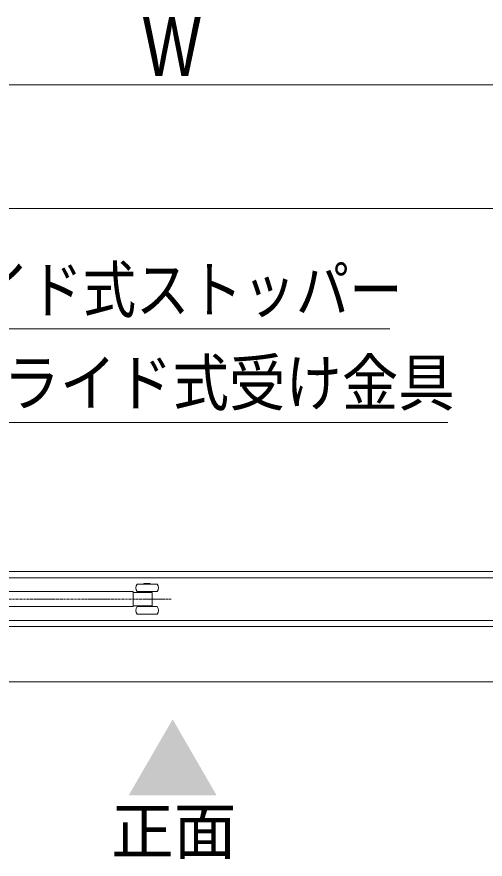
# Model space of a CAD drawing. Units: millimetres, scale not verified. Extents: x -6062 to 6062, y -3045 to 3045.
# Drawn here: x -2785 to -2411, y 1104 to 1777 of the extents above; entities that cross this region are included whole.
import ezdxf
from ezdxf.enums import TextEntityAlignment as Align

# ---------------------------------------------------------------- set-up
doc = ezdxf.new("R2010")
doc.units = ezdxf.units.MM
doc.header["$LTSCALE"] = 20
doc.linetypes.add('USER3', pattern=[2.91, 1.76, -0.4, 0.35, -0.4])
for name, color, linetype, lineweight in [('0-0_2寸法-3', 7, 'Continuous', 15), ('0-1_2寸法-1', 7, 'Continuous', 15), ('0-6_3一般', 7, 'Continuous', 15)]:
    doc.layers.add(name, color=color, linetype=linetype, lineweight=lineweight)
doc.styles.add('ＭＳ Ｐゴシック', font='')
doc.styles.get('ＭＳ Ｐゴシック').set_extended_font_data('MS PGothic')

# ---------------------------------------------------------------- blocks, each defined once
blk = doc.blocks.new('グループ-5')
at = {"layer": '0-6_3一般'}
for p, q in [((-9498, 26576.9), (-25422, 26576.9)), ((-17918, 26476.9), (-17918, 26484.9)), ((-17918, 26484.9), (-17818, 26484.9)), ((-17818, 26484.9), (-17818, 26476.9)), ((-21554, 26356.9), (-18108, 26356.9)), ((-18088, 26356.9), (-18108, 26356.9)), ((-18088, 26340.2), (-18088, 26356.9)), ((-17868, 26342.9), (-18088, 26342.9)), ((-18088, 26340.2), (-18088, 26322.9)), ((-18088, 26150.9), (-18088, 26322.9)), ((-17943, 26342.9), (-17943, 26356.9)), ((-17813.9, 26342.9), (-17868, 26342.9)), ((-17793, 26356.9), (-17793, 26342.9)), ((-17788, 26325.5), (-17788, 26325.3)), ((-17788, 26148.4), (-17788, 26325.3)), ((-18108, 26116.9), (-21554, 26116.9)), ((-18108, 26116.9), (-18088, 26116.9)), ((-18088, 26150.9), (-18088, 26133.6)), ((-18088, 26116.9), (-18088, 26133.6)), ((-18088, 26130.9), (-17868, 26130.9)), ((-17708, 26116.9), (-18028, 26116.9)), ((-17943, 26116.9), (-17943, 26130.9)), ((-17868, 26130.9), (-17813.9, 26130.9)), ((-17813.9, 26130.9), (-17799.2, 26130.9)), ((-17799.2, 26130.9), (-17793, 26130.9)), ((-17793, 26130.9), (-17793, 26116.9)), ((-17788, 26144.9), (-17788, 26145)), ((-17708, 25996.9), (-18028, 25996.9)), ((-25422, 25896.9), (-9498, 25896.9)), ((7050, 25796.9), (-41970, 25796.9)), ((7050, 25796.9), (-41970, 25796.9)), ((7050, 24916.9), (-41970, 24916.9))]:
    blk.add_line(p, q, dxfattribs=at)
at = {"layer": '0-6_3一般', "linetype": 'USER3'}
blk.add_line((-25606, 26236.9), (-17486, 26236.9), dxfattribs=at)
at = {"layer": '0-6_3一般'}
for points in [[(7050, 25796.9), (7050, 26676.9), (-41970, 26676.9), (-41970, 25796.9)], [(-18028, 26476.9), (-17982.8, 26476.9), (-17708, 26476.9)], [(-18028, 26356.9), (-17982.8, 26356.9), (-17708, 26356.9)], [(-17793, 26342.9), (-17799.2, 26342.9), (-17813.9, 26342.9)], [(-17788, 26328.9), (-17788, 26329), (-17788, 26329), (-17788, 26329.1), (-17788, 26329.1), (-17788, 26329.2), (-17788, 26329.2), (-17788, 26329.2), (-17788, 26329.2), (-17788, 26329.2), (-17788, 26329.2), (-17788, 26329.2), (-17788, 26329.1), (-17788, 26329.1), (-17788, 26329), (-17788, 26328.9), (-17788, 26328.9), (-17788, 26328.8), (-17788, 26328.7), (-17788, 26328.5), (-17788, 26328.4), (-17788, 26328.3), (-17788, 26328.1), (-17788, 26328), (-17788, 26327.8), (-17788, 26327.7), (-17788, 26327.5), (-17788, 26327.4), (-17788, 26327.2), (-17788, 26327.1), (-17788, 26326.9), (-17788, 26326.7), (-17788, 26326.6), (-17788, 26326.4), (-17788, 26326.3), (-17788, 26326.1), (-17788, 26326), (-17788, 26325.8), (-17788, 26325.7), (-17788, 26325.5)], [(-17788, 26148.4), (-17788, 26148.3), (-17788, 26148.1), (-17788, 26148), (-17788, 26147.8), (-17788, 26147.7), (-17788, 26147.5), (-17788, 26147.4), (-17788, 26147.2), (-17788, 26147.1), (-17788, 26146.9), (-17788, 26146.8), (-17788, 26146.6), (-17788, 26146.4), (-17788, 26146.3), (-17788, 26146.1), (-17788, 26146), (-17788, 26145.8), (-17788, 26145.7), (-17788, 26145.5), (-17788, 26145.4), (-17788, 26145.3), (-17788, 26145.2), (-17788, 26145.1), (-17788, 26145), (-17788, 26144.9), (-17788, 26144.8), (-17788, 26144.8), (-17788, 26144.7), (-17788, 26144.7), (-17788, 26144.7), (-17788, 26144.6), (-17788, 26144.6), (-17788, 26144.6), (-17788, 26144.7), (-17788, 26144.7), (-17788, 26144.7), (-17788, 26144.8), (-17788, 26144.8), (-17788, 26144.9)]]:
    blk.add_lwpolyline(points, dxfattribs=at)
for centre, radius, start, end in [((-17948, 26416.9), 100, 143.1301, 216.8699), ((-17788, 26416.9), 100, 323.1301, 36.8699), ((-17808, 26329.6), 20, 359.74972, 42.54335), ((-17948, 26056.9), 100, 143.1301, 216.8699), ((-17808, 26144.2), 20, 315.93951, 0.24905), ((-17788, 26056.9), 100, 323.1301, 36.8699)]:
    blk.add_arc(centre, radius, start, end, dxfattribs=at)

msp = doc.modelspace()

# ---------------------------------------------------------------- linework, layer by layer
at = {"layer": '0-0_2寸法-3'}
for points in [[(-3024.34, 1323.33), (-2906.27, 1527.84), (-2487.04, 1527.84)], [(-2920.61, 1322.3), (-2845.24, 1452.84), (-2440.87, 1452.84)]]:
    msp.add_lwpolyline(points, dxfattribs=at)
msp.add_solid([(-2625.43, 1155.1), (-2660.5, 1215.84), (-2695.57, 1155.1)], dxfattribs=at)
at = {"layer": '0-1_2寸法-1'}
for p, q in [((-1447.71, 1722.84), (-3874.29, 1722.84)), ((-3873.79, 1623.85), (-2275.21, 1623.85))]:
    msp.add_line(p, q, dxfattribs=at)

# ---------------------------------------------------------------- block references
at = {"layer": '0-6_3一般', "xscale": 0.05, "yscale": 0.05}
msp.add_blockref('グループ-5', (-1787.5, 0), dxfattribs=at)

# ---------------------------------------------------------------- texts
at = {"layer": '0-0_2寸法-3', "style": 'ＭＳ Ｐゴシック'}
for s, width, p in [('スライド式ストッパー', 0.85, (-2902.43, 1529.81)), ('スライド式受け金具', 0.9, (-2840.66, 1455.39))]:
    msp.add_text(s, height=36.69, dxfattribs=dict(at, width=width)).set_placement(p, align=Align.BOTTOM_LEFT)
msp.add_text('正面', height=36.66, dxfattribs=at).set_placement((-2709.58, 1097.07), align=Align.BOTTOM_LEFT)
at = {"layer": '0-1_2寸法-1', "style": 'ＭＳ Ｐゴシック', "width": 0.8}
msp.add_text('W', height=47.17, dxfattribs=at).set_placement((-2684.46, 1715.77), align=Align.BOTTOM_LEFT)

doc.saveas('drawing.dxf')
